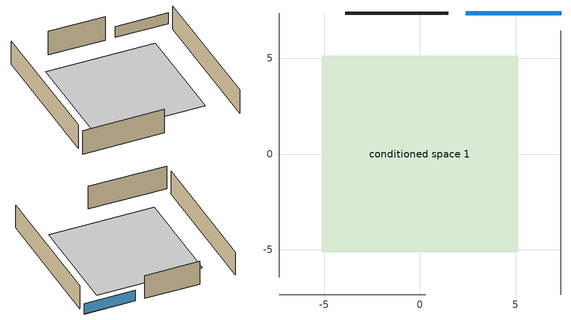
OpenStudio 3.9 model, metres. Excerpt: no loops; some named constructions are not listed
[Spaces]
conditioned space 1
 floor adiabatic (Floor1 construction): -5.14,-5.14 -5.14,5.14 5.14,5.14 5.14,-5.14 z6.1
 wall outside (Wall1 construction): 1.47,7.36 -3.9,7.36 z6.1:8.53
 wall outside (AdiabaticWallConstruction): 7.36,7.36 2.39,7.36 z6.1:7.22
 wall adiabatic (Wall2 construction): 7.36,-7.36 7.36,6.43 z6.1:8.53
 wall adiabatic (Wall3 construction): -7.36,-7.36 0.3,-7.36 z6.1:8.53
 wall adiabatic (Wall4 construction): -7.36,7.36 -7.36,-6.43 z6.1:8.53
 window (WindowConstruction): 7.36,7.36 2.4,7.36 z6.1:7.22
 ceiling adiabatic (Floor2 construction): 5.14,-5.14 5.14,5.14 -5.14,5.14 -5.14,-5.14 z6.1
[Schedule:Ruleset]
natural vent schedule: Default Day Schedule=natural vent schedule default day
[Schedule:Day]
heating setpoint day: 6, 0, 13.8889, 21, 0, 15.5556, 24, 0, 13.8889
cooling setpoint day: 24, 0, 22.2222
trans schedule winter=0.85 summer=0.7 day; trans schedule winter=0.85 summer=0.7 day 2: 24, 0, 0.85
trans schedule winter=0.85 summer=0.7 day 1: 24, 0, 0.7
exterior lighting schedule day: 1, 0, 0.566667, 3, 0, 0.524167, 5, 0, 0.495833, 6, 0, 0.5525, 7, 0, 0.623333, 8, 0, 0.580833, 9, 0, 0.439167, 10, 0, 0.354167, 12, 0, 0.34, 13, 0, 0.354167, 14, 0, 0.396667, 15, 0, 0.425, 16, 0, 0.495833, 17, 0, 0.623333, 18, 0, 0.793333, 19, 0, 0.906667, 20, 0, 0.963333, 21, 0, 0.991667, 22, 0, 0.920833, 23, 0, 0.793333, 24, 0, 0.665833
exterior lighting schedule day 1: 1, 0, 0.528571, 3, 0, 0.488929, 5, 0, 0.4625, 6, 0, 0.515357, 7, 0, 0.581429, 8, 0, 0.541786, 9, 0, 0.409643, 10, 0, 0.330357, 12, 0, 0.317143, 13, 0, 0.330357, 14, 0, 0.37, 15, 0, 0.396429, 16, 0, 0.4625, 17, 0, 0.581429, 18, 0, 0.74, 19, 0, 0.845714, 20, 0, 0.898571, 21, 0, 0.925, 22, 0, 0.858929, 23, 0, 0.74, 24, 0, 0.621071
exterior lighting schedule day 2: 1, 0, 0.485714, 3, 0, 0.449286, 5, 0, 0.425, 6, 0, 0.473571, 7, 0, 0.534286, 8, 0, 0.497857, 9, 0, 0.376429, 10, 0, 0.303571, 12, 0, 0.291429, 13, 0, 0.303571, 14, 0, 0.34, 15, 0, 0.364286, 16, 0, 0.425, 17, 0, 0.534286, 18, 0, 0.68, 19, 0, 0.777143, 20, 0, 0.825714, 21, 0, 0.85, 22, 0, 0.789286, 23, 0, 0.68, 24, 0, 0.570714
exterior lighting schedule day 3: 1, 0, 0.442857, 3, 0, 0.409643, 5, 0, 0.3875, 6, 0, 0.431786, 7, 0, 0.487143, 8, 0, 0.453929, 9, 0, 0.343214, 10, 0, 0.276786, 12, 0, 0.265714, 13, 0, 0.276786, 14, 0, 0.31, 15, 0, 0.332143, 16, 0, 0.3875, 17, 0, 0.487143, 18, 0, 0.62, 19, 0, 0.708571, 20, 0, 0.752857, 21, 0, 0.775, 22, 0, 0.719643, 23, 0, 0.62, 24, 0, 0.520357
exterior lighting schedule day 4: 1, 0, 0.4, 3, 0, 0.37, 5, 0, 0.35, 6, 0, 0.39, 7, 0, 0.44, 8, 0, 0.41, 9, 0, 0.31, 10, 0, 0.25, 12, 0, 0.24, 13, 0, 0.25, 14, 0, 0.28, 15, 0, 0.3, 16, 0, 0.35, 17, 0, 0.44, 18, 0, 0.56, 19, 0, 0.64, 20, 0, 0.68, 21, 0, 0.7, 22, 0, 0.65, 23, 0, 0.56, 24, 0, 0.47
exterior lighting schedule day 5: 1, 0, 0.380952, 3, 0, 0.352381, 5, 0, 0.333333, 6, 0, 0.371429, 7, 0, 0.419048, 8, 0, 0.390476, 9, 0, 0.295238, 10, 0, 0.238095, 12, 0, 0.228571, 13, 0, 0.238095, 14, 0, 0.266667, 15, 0, 0.285714, 16, 0, 0.333333, 17, 0, 0.419048, 18, 0, 0.533333, 19, 0, 0.609524, 20, 0, 0.647619, 21, 0, 0.666667, 22, 0, 0.619048, 23, 0, 0.533333, 24, 0, 0.447619
exterior lighting schedule day 6: 1, 0, 0.390476, 3, 0, 0.36119, 5, 0, 0.341667, 6, 0, 0.380714, 7, 0, 0.429524, 8, 0, 0.400238, 9, 0, 0.302619, 10, 0, 0.244048, 12, 0, 0.234286, 13, 0, 0.244048, 14, 0, 0.273333, 15, 0, 0.292857, 16, 0, 0.341667, 17, 0, 0.429524, 18, 0, 0.546667, 19, 0, 0.624762, 20, 0, 0.66381, 21, 0, 0.683333, 22, 0, 0.634524, 23, 0, 0.546667, 24, 0, 0.45881
exterior lighting schedule day 7: 1, 0, 0.419048, 3, 0, 0.387619, 5, 0, 0.366667, 6, 0, 0.408571, 7, 0, 0.460952, 8, 0, 0.429524, 9, 0, 0.324762, 10, 0, 0.261905, 12, 0, 0.251429, 13, 0, 0.261905, 14, 0, 0.293333, 15, 0, 0.314286, 16, 0, 0.366667, 17, 0, 0.460952, 18, 0, 0.586667, 19, 0, 0.670476, 20, 0, 0.712381, 21, 0, 0.733333, 22, 0, 0.680952, 23, 0, 0.586667, 24, 0, 0.492381
exterior lighting schedule day 8: 1, 0, 0.466667, 3, 0, 0.431667, 5, 0, 0.408333, 6, 0, 0.455, 7, 0, 0.513333, 8, 0, 0.478333, 9, 0, 0.361667, 10, 0, 0.291667, 12, 0, 0.28, 13, 0, 0.291667, 14, 0, 0.326667, 15, 0, 0.35, 16, 0, 0.408333, 17, 0, 0.513333, 18, 0, 0.653333, 19, 0, 0.746667, 20, 0, 0.793333, 21, 0, 0.816667, 22, 0, 0.758333, 23, 0, 0.653333, 24, 0, 0.548333
exterior lighting schedule day 9: 1, 0, 0.509524, 3, 0, 0.47131, 5, 0, 0.445833, 6, 0, 0.496786, 7, 0, 0.560476, 8, 0, 0.522262, 9, 0, 0.394881, 10, 0, 0.318452, 12, 0, 0.305714, 13, 0, 0.318452, 14, 0, 0.356667, 15, 0, 0.382143, 16, 0, 0.445833, 17, 0, 0.560476, 18, 0, 0.713333, 19, 0, 0.815238, 20, 0, 0.86619, 21, 0, 0.891667, 22, 0, 0.827976, 23, 0, 0.713333, 24, 0, 0.59869
exterior lighting schedule day 10: 1, 0, 0.552381, 3, 0, 0.510952, 5, 0, 0.483333, 6, 0, 0.538571, 7, 0, 0.607619, 8, 0, 0.56619, 9, 0, 0.428095, 10, 0, 0.345238, 12, 0, 0.331429, 13, 0, 0.345238, 14, 0, 0.386667, 15, 0, 0.414286, 16, 0, 0.483333, 17, 0, 0.607619, 18, 0, 0.773333, 19, 0, 0.88381, 20, 0, 0.939048, 21, 0, 0.966667, 22, 0, 0.897619, 23, 0, 0.773333, 24, 0, 0.649048
exterior lighting schedule day 11: 1, 0, 0.571429, 3, 0, 0.528571, 5, 0, 0.5, 6, 0, 0.557143, 7, 0, 0.628571, 8, 0, 0.585714, 9, 0, 0.442857, 10, 0, 0.357143, 12, 0, 0.342857, 13, 0, 0.357143, 14, 0, 0.4, 15, 0, 0.428571, 16, 0, 0.5, 17, 0, 0.628571, 18, 0, 0.8, 19, 0, 0.914286, 20, 0, 0.971429, 21, 0, 1, 22, 0, 0.928571, 23, 0, 0.8, 24, 0, 0.671429
general water use schedule day: 1, 0, 0.315068, 3, 0, 0.287671, 4, 0, 0.342466, 5, 0, 0.369863, 6, 0, 0.520548, 7, 0, 0.60274, 8, 0, 0.534247, 10, 0, 0.506849, 11, 0, 0.465753, 14, 0, 0.479452, 15, 0, 0.534247, 16, 0, 0.589041, 17, 0, 0.69863, 18, 0, 0.876712, 19, 0, 0.890411, 20, 0, 0.986301, 21, 0, 1, 22, 0, 0.863014, 23, 0, 0.616438, 24, 0, 0.465753
cooling season schedule day; cooling season schedule day 2; natural vent schedule default day: 24, 0, 0
cooling season schedule day 1; natural vent schedule day: 24, 0, 1
mech vent range fan 0 schedule day: 17, 0, 0, 18, 0, 1, 24, 0, 0
mech vent bath fan 0 schedule day: 22, 0, 0, 23, 0, 1, 24, 0, 0
[Schedule:Rule]
natural vent schedule rule: Schedule Ruleset=natural vent schedule; Rule Order=0; Day Schedule=natural vent schedule day; Apply Sunday=No; Apply Monday=Yes; Apply Tuesday=No; Apply Wednesday=Yes; Apply Thursday=No; Apply Friday=Yes; Apply Saturday=No; Date Specification Type=DateRange; Start Month=1; Start Day=1; End Month=12; End Day=31
[Schedule:FixedInterval]
mains temperature schedule: Interval Length {minutes}=1440; Start Month=1; Start Day=1; Value 1=12.8006; Value 2=12.7583; Value 3=12.7172; Value 4=12.6767; Value 5=12.6378; Value 6=12.5989; Value 7=12.5617; Value 8=12.5256; Value 9=12.49; Value 10=12.4561; Value 11=12.4228; Value 12=12.3906; Value 13=12.36; Value 14=12.33; Value 15=12.3011; Value 16=12.2733; Value 17=12.2467; Value 18=12.2211; Value 19=12.1967; Value 20=12.1733; Value 21=12.1517; Value 22=12.1306; Value 23=12.1106; Value 24=12.0922; Value 25=12.0744; Value 26=12.0583; Value 27=12.0433; Value 28=12.0289; Value 29=12.0161; Value 30=12.005; Value 31=11.9944; Value 32=11.985; Value 33=11.9772; Value 34=11.9706; Value 35=11.965; Value 36=11.9606; Value 37=11.9572; Value 38=11.955; Value 39=11.9544; Value 40=11.955; Value 41=11.9567; Value 42=11.9594; Value 43=11.9633; Value 44=11.9683; Value 45=11.975; Value 46=11.9828; Value 47=11.9911; Value 48=12.0017; Value 49=12.0128; Value 50=12.025; Value 51=12.0389; Value 52=12.0533; Value 53=12.0694; Value 54=12.0867; Value 55=12.105; Value 56=12.1244; Value 57=12.145; Value 58=12.1667; Value 59=12.1894; Value 60=12.2133; Value 61=12.2389; Value 62=12.265; Value 63=12.2922; Value 64=12.3206; Value 65=12.3506; Value 66=12.3811; Value 67=12.4128; Value 68=12.4456; Value 69=12.4794; Value 70=12.5144; Value 71=12.5506; Value 72=12.5872; Value 73=12.6256; Value 74=12.6644; Value 75=12.7044; Value 76=12.7456; Value 77=12.7878; Value 78=12.8306; Value 79=12.8744; Value 80=12.9194; Value 81=12.965; Value 82=13.0117; Value 83=13.0594; Value 84=13.1078; Value 85=13.1567; Value 86=13.2072; Value 87=13.2578; Value 88=13.31; Value 89=13.3622; Value 90=13.4156; Value 91=13.47; Value 92=13.525; Value 93=13.5806; Value 94=13.6367; Value 95=13.6939; Value 96=13.7517; Value 97=13.81; Value 98=13.8694; Value 99=13.9289; Value 100=13.9894; Value 101=14.0506; Value 102=14.1117; Value 103=14.1739; Value 104=14.2367; Value 105=14.3; Value 106=14.3633; Value 107=14.4278; Value 108=14.4922; Value 109=14.5572; Value 110=14.6233; Value 111=14.6889; Value 112=14.7556; Value 113=14.8222; Value 114=14.8894; Value 115=14.9567; Value 116=15.0244; Value 117=15.0922; Value 118=15.1606; Value 119=15.2294; Value 120=15.2983; Value 121=15.3672; Value 122=15.4367; Value 123=15.5061; Value 124=15.5756; Value 125=15.645; Value 126=15.715; Value 127=15.785; Value 128=15.855; Value 129=15.925; Value 130=15.995; Value 131=16.065; Value 132=16.135; Value 133=16.205; Value 134=16.275; Value 135=16.345; Value 136=16.4144; Value 137=16.4844; Value 138=16.5539; Value 139=16.6233; Value 140=16.6922; Value 141=16.7611; Value 142=16.83; Value 143=16.8989; Value 144=16.9672; Value 145=17.035; Value 146=17.1028; Value 147=17.17; Value 148=17.2372; Value 149=17.3039; Value 150=17.37; Value 151=17.4361; Value 152=17.5017; Value 153=17.5667; Value 154=17.6311; Value 155=17.6956; Value 156=17.7589; Value 157=17.8222; Value 158=17.8844; Value 159=17.9467; Value 160=18.0083; Value 161=18.0689; Value 162=18.1294; Value 163=18.1889; Value 164=18.2478; Value 165=18.3067; Value 166=18.3639; Value 167=18.4211; Value 168=18.4772; Value 169=18.5328; Value 170=18.5878; Value 171=18.6417; Value 172=18.695; Value 173=18.7478; Value 174=18.7994; Value 175=18.85; Value 176=18.9; Value 177=18.9494; Value 178=18.9978; Value 179=19.045; Value 180=19.0917; Value 181=19.1372; Value 182=19.1817; Value 183=19.2256; Value 184=19.2683; Value 185=19.31; Value 186=19.3511; Value 187=19.3911; Value 188=19.43; Value 189=19.4678; Value 190=19.5044; Value 191=19.5406; Value 192=19.5756; Value 193=19.6089; Value 194=19.6417; Value 195=19.6733; Value 196=19.7039; Value 197=19.7333; Value 198=19.7617; Value 199=19.7889; Value 200=19.815; Value 201=19.84; Value 202=19.8639; Value 203=19.8867; Value 204=19.9083; Value 205=19.9289; Value 206=19.9478; Value 207=19.9661; Value 208=19.9833; Value 209=19.9989; Value 210=20.0133; Value 211=20.0272; Value 212=20.0394; Value 213=20.05; Value 214=20.06; Value 215=20.0689; Value 216=20.0761; Value 217=20.0828; Value 218=20.0878; Value 219=20.0917; Value 220=20.0939; Value 221=20.0956; Value 222=20.0961; Value 223=20.095; Value 224=20.0928; Value 225=20.0894; Value 226=20.085; Value 227=20.0789; Value 228=20.0722; Value 229=20.0639; Value 230=20.0544; Value 231=20.0439; Value 232=20.0322; Value 233=20.0194; Value 234=20.005; Value 235=19.99; Value 236=19.9733; Value 237=19.9556; Value 238=19.9372; Value 239=19.9172; Value 240=19.8961; Value 241=19.8739; Value 242=19.8506; Value 243=19.8256; Value 244=19.8; Value 245=19.7733; Value 246=19.7456; Value 247=19.7167; Value 248=19.6861; Value 249=19.655; Value 250=19.6228; Value 251=19.5894; Value 252=19.5556; Value 253=19.52; Value 254=19.4833; Value 255=19.4461; Value 256=19.4078; Value 257=19.3678; Value 258=19.3278; Value 259=19.2861; Value 260=19.2439; Value 261=19.2006; Value 262=19.1561; Value 263=19.1106; Value 264=19.0644; Value 265=19.0178; Value 266=18.9694; Value 267=18.9211; Value 268=18.8711; Value 269=18.8206; Value 270=18.7694; Value 271=18.7172; Value 272=18.6644; Value 273=18.6106; Value 274=18.5561; Value 275=18.5006; Value 276=18.445; Value 277=18.3883; Value 278=18.3306; Value 279=18.2728; Value 280=18.2139; Value 281=18.1544; Value 282=18.0944; Value 283=18.0339; Value 284=17.9728; Value 285=17.9111; Value 286=17.8483; Value 287=17.7856; Value 288=17.7222; Value 289=17.6583; Value 290=17.5939; Value 291=17.5289; Value 292=17.4639; Value 293=17.3978; Value 294=17.3317; Value 295=17.265; Value 296=17.1983; Value 297=17.1311; Value 298=17.0633; Value 299=16.9956; Value 300=16.9272; Value 301=16.8589; Value 302=16.7906; Value 303=16.7217; Value 304=16.6522; Value 305=16.5828; Value 306=16.5133; Value 307=16.4439; Value 308=16.3739; Value 309=16.3044; Value 310=16.2344; Value 311=16.1644; Value 312=16.0944; Value 313=16.0244; Value 314=15.9544; Value 315=15.8844; Value 316=15.8144; Value 317=15.7444; Value 318=15.6744; Value 319=15.605; Value 320=15.535; Value 321=15.4656; Value 322=15.3961; Value 323=15.3272; Value 324=15.2583; Value 325=15.1894; Value 326=15.1211; Value 327=15.0528; Value 328=14.985; Value 329=14.9178; Value 330=14.8506; Value 331=14.7833; Value 332=14.7167; Value 333=14.6506; Value 334=14.585; Value 335=14.52; Value 336=14.455; Value 337=14.3906; Value 338=14.3267; Value 339=14.2633; Value 340=14.2; Value 341=14.1378; Value 342=14.0761; Value 343=14.015; Value 344=13.9544; Value 345=13.8944; Value 346=13.835; Value 347=13.7761; Value 348=13.7183; Value 349=13.6606; Value 350=13.6039; Value 351=13.5483; Value 352=13.4928; Value 353=13.4383; Value 354=13.385; Value 355=13.3317; Value 356=13.2794; Value 357=13.2283; Value 358=13.1778; Value 359=13.1283; Value 360=13.0794; Value 361=13.0317; Value 362=12.9844; Value 363=12.9383; Value 364=12.8933; Value 365=12.8489
